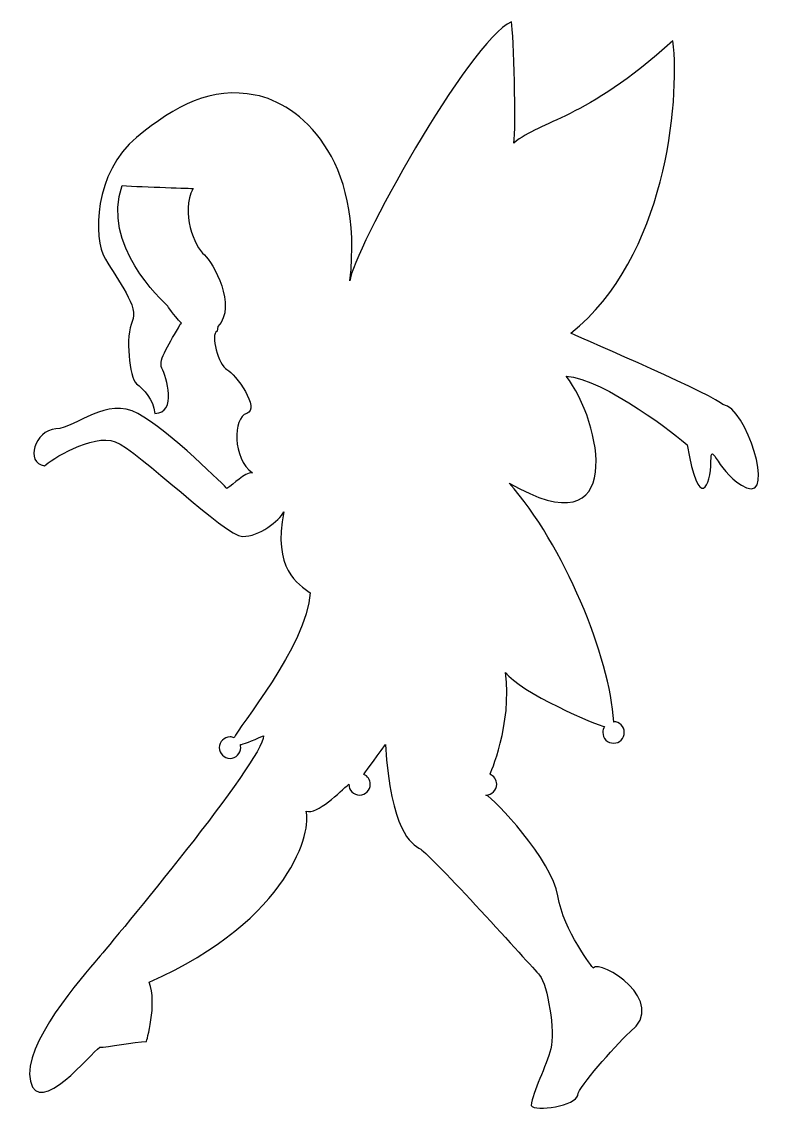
# Model space of a CAD drawing. Header units: centimetres. Extents: x -6.7 to 6.9, y -9.9 to 9.8.
import ezdxf

# ---------------------------------------------------------------- set-up
doc = ezdxf.new("R2010")
doc.units = ezdxf.units.CM
doc.header["$MEASUREMENT"] = 0
doc.layers.add('Camada 1', color=7, linetype='Continuous')

msp = doc.modelspace()

# ---------------------------------------------------------------- linework, layer by layer
at = {"layer": 'Camada 1'}
msp.add_open_spline([(-3.16705, 4.28662), (-2.815, 4.65751), (-3.25703, 5.44166), (-3.41158, 5.57411), (-3.41158, 5.57411), (-3.58959, 5.7267), (-3.84391, 6.33704), (-3.61502, 6.76937), (-3.61502, 6.76937), (-3.61502, 6.76937), (-4.5051, 6.7948), (-4.88658, 6.82025), (-4.88658, 6.82025), (-5.26803, 5.75213), (-4.17451, 4.76036), (-4.0728, 4.6586), (-4.0728, 4.6586), (-4.0728, 4.6586), (-3.96556, 4.49339), (-3.82197, 4.34914), (-3.82197, 4.34914), (-3.82197, 4.34914), (-3.84393, 4.328), (-3.84393, 4.328), (-3.84393, 4.328), (-4.02197, 3.99738), (-4.25081, 3.69221), (-4.17455, 3.53962), (-4.17455, 3.53962), (-4.09824, 3.38703), (-3.89481, 2.72584), (-4.30171, 2.72584), (-4.30171, 2.72584), (-4.32711, 2.98016), (-4.50515, 3.15817), (-4.63231, 3.2599), (-4.63231, 3.2599), (-4.7595, 3.36163), (-4.83575, 4.12456), (-4.70862, 4.37888), (-4.70862, 4.37888), (-4.58146, 4.63317), (-4.96294, 5.11638), (-5.19183, 5.49786), (-5.19183, 5.49786), (-5.42069, 5.87931), (-5.3909, 7.06181), (-4.63234, 7.68493), (-4.63234, 7.68493), (-3.92029, 8.26982), (-3.28453, 8.60044), (-2.49615, 8.44786), (-2.49615, 8.44786), (-1.7078, 8.29527), (-0.54075, 7.33259), (-0.79369, 5.10554), (-0.79369, 5.10554), (-0.75087, 5.61808), (1.34203, 9.41959), (2.11091, 9.76133), (2.11091, 9.76133), (2.15361, 9.54773), (2.19634, 7.83921), (2.15361, 7.58294), (2.15361, 7.58294), (2.66619, 8.01008), (3.39239, 7.96733), (5.01548, 9.41962), (5.01548, 9.41962), (5.14362, 8.30903), (4.88734, 5.53265), (3.17882, 4.16579), (3.17882, 4.16579), (3.47783, 4.03765), (5.82711, 3.01252), (5.9125, 2.88436), (5.9125, 2.88436), (6.33959, 2.84163), (6.85209, 1.17576), (6.33959, 1.38936), (6.33959, 1.38936), (5.82712, 1.60293), (5.69893, 2.2864), (5.69893, 1.85923), (5.69893, 1.85923), (5.69893, 1.43209), (5.48538, 0.91954), (5.27179, 2.15824), (5.27179, 2.15824), (5.1436, 2.2864), (3.77679, 3.35426), (3.09337, 3.39697), (3.09337, 3.39697), (3.73411, 2.58536), (4.20388, 0.23607), (2.06819, 1.4748), (2.06819, 1.4748), (3.05016, 0.37503), (3.88749, -1.66379), (3.94948, -2.81507), (3.94948, -2.81507), (3.94948, -2.81507), (3.94731, -2.81509), (3.94731, -2.81509), (3.94731, -2.81509), (4.05399, -2.81509), (4.14043, -2.90153), (4.14043, -3.00821), (4.14043, -3.00821), (4.14043, -3.11489), (4.05399, -3.20133), (3.94731, -3.20133), (3.94731, -3.20133), (3.8406, -3.20133), (3.75419, -3.11489), (3.75419, -3.00821), (3.75419, -3.00821), (3.75419, -2.96945), (3.76559, -2.93339), (3.78531, -2.9032), (3.78531, -2.9032), (3.68604, -2.89457), (2.24303, -2.28093), (2.00443, -1.92879), (2.00443, -1.92879), (2.12939, -2.87192), (1.72408, -3.76061), (1.72408, -3.76061), (1.72408, -3.76061), (1.79512, -3.78911), (1.84526, -3.85866), (1.84526, -3.93989), (1.84526, -3.93989), (1.84526, -4.04657), (1.75882, -4.13301), (1.65214, -4.13301), (1.65214, -4.13301), (1.80176, -4.1913), (2.84443, -5.3103), (2.94614, -5.94604), (2.94614, -5.94604), (3.04787, -6.58181), (3.58191, -7.24305), (3.58191, -7.24305), (3.58191, -7.24305), (3.7091, -7.06501), (4.95515, -7.85339), (4.2431, -8.38743), (4.2431, -8.38743), (3.93793, -8.6926), (3.32756, -9.35379), (3.30216, -9.53181), (3.30216, -9.53181), (3.27673, -9.70985), (2.53923, -9.83698), (2.4629, -9.70985), (2.4629, -9.70985), (2.48835, -9.48099), (2.74264, -8.9978), (2.81895, -8.69263), (2.81895, -8.69263), (2.89523, -8.38746), (2.76807, -7.54825), (2.61551, -7.37024), (2.61551, -7.37024), (2.4629, -7.1922), (0.6573, -5.20859), (0.47934, -5.10686), (0.47934, -5.10686), (0.3013, -5.00515), (-0.05472, -4.77626), (-0.15667, -3.22488), (-0.15667, -3.22488), (-0.36479, -3.51444), (-0.54518, -3.7619), (-0.54518, -3.7619), (-0.54518, -3.7619), (-0.47583, -3.79122), (-0.42718, -3.85985), (-0.42718, -3.93994), (-0.42718, -3.93994), (-0.42718, -4.04662), (-0.51359, -4.13306), (-0.62027, -4.13306), (-0.62027, -4.13306), (-0.72698, -4.13306), (-0.81339, -4.04662), (-0.81339, -3.93994), (-0.81339, -3.93994), (-0.97026, -4.06421), (-1.37716, -4.49652), (-1.5806, -4.42024), (-1.5806, -4.42024), (-1.47887, -4.75086), (-1.83489, -6.35302), (-4.40341, -7.4974), (-4.40341, -7.4974), (-4.25082, -7.87885), (-4.45429, -8.5655), (-4.45429, -8.5655), (-4.45429, -8.5655), (-4.65773, -8.5655), (-5.16636, -8.66723), (-5.2935, -8.66723), (-5.2935, -8.66723), (-5.44609, -8.76894), (-6.38702, -9.93876), (-6.53961, -9.27754), (-6.53961, -9.27754), (-6.6922, -8.61632), (-5.59867, -7.39566), (-5.31893, -7.06507), (-5.31893, -7.06507), (-5.03919, -6.73445), (-2.35075, -3.51764), (-2.34713, -3.06616), (-2.34713, -3.06616), (-2.55832, -3.1621), (-2.72334, -3.22896), (-2.76425, -3.22597), (-2.76425, -3.22597), (-2.75914, -3.24338), (-2.75637, -3.26182), (-2.75637, -3.2809), (-2.75637, -3.2809), (-2.75637, -3.38758), (-2.84278, -3.47402), (-2.94949, -3.47402), (-2.94949, -3.47402), (-3.05617, -3.47402), (-3.14261, -3.38758), (-3.14261, -3.2809), (-3.14261, -3.2809), (-3.14261, -3.17422), (-3.05617, -3.08778), (-2.94949, -3.08778), (-2.94949, -3.08778), (-2.92282, -3.08778), (-2.89745, -3.09315), (-2.87435, -3.10286), (-2.87435, -3.10286), (-2.82453, -2.94009), (-1.56339, -1.45128), (-1.50656, -0.49679), (-1.50656, -0.49679), (-1.72243, -0.3491), (-2.18823, -0.06499), (-1.98374, 0.95757), (-1.98374, 0.95757), (-2.0638, 0.79313), (-2.41983, 0.51336), (-2.725, 0.51336), (-2.725, 0.51336), (-3.03017, 0.51336), (-4.6069, 2.06464), (-5.01378, 2.21722), (-5.01378, 2.21722), (-5.42068, 2.36981), (-6.18358, 1.88662), (-6.28534, 1.78489), (-6.28534, 1.78489), (-6.64136, 1.83574), (-6.46335, 2.42066), (-6.0819, 2.44608), (-6.0819, 2.44608), (-5.70045, 2.47151), (-5.16639, 3.03099), (-4.6069, 2.72582), (-4.6069, 2.72582), (-4.04741, 2.42065), (-3.00474, 1.37801), (-3.00474, 1.37801), (-3.00474, 1.37801), (-2.87758, 1.45429), (-2.6996, 1.65775), (-2.54701, 1.65775), (-2.54701, 1.65775), (-2.90303, 1.91204), (-2.90303, 2.64954), (-2.64872, 2.72585), (-2.64872, 2.72585), (-2.39443, 2.80216), (-2.85216, 3.43792), (-3.00474, 3.5142), (-3.00474, 3.5142), (-3.15733, 3.59051), (-3.30991, 4.14999), (-3.18278, 4.20085), (-3.18278, 4.20085), (-3.18278, 4.20085), (-3.16705, 4.28662), (-3.16705, 4.28662)], degree=3, knots=[0, 0, 0, 0, 0.01351351, 0.01351351, 0.01351351, 0.01351351, 0.02702703, 0.02702703, 0.02702703, 0.02702703, 0.04054054, 0.04054054, 0.04054054, 0.04054054, 0.05405405, 0.05405405, 0.05405405, 0.05405405, 0.06756757, 0.06756757, 0.06756757, 0.06756757, 0.08108108, 0.08108108, 0.08108108, 0.08108108, 0.09459459, 0.09459459, 0.09459459, 0.09459459, 0.10810811, 0.10810811, 0.10810811, 0.10810811, 0.12162162, 0.12162162, 0.12162162, 0.12162162, 0.13513514, 0.13513514, 0.13513514, 0.13513514, 0.14864865, 0.14864865, 0.14864865, 0.14864865, 0.16216216, 0.16216216, 0.16216216, 0.16216216, 0.17567568, 0.17567568, 0.17567568, 0.17567568, 0.18918919, 0.18918919, 0.18918919, 0.18918919, 0.2027027, 0.2027027, 0.2027027, 0.2027027, 0.21621622, 0.21621622, 0.21621622, 0.21621622, 0.22972973, 0.22972973, 0.22972973, 0.22972973, 0.24324324, 0.24324324, 0.24324324, 0.24324324, 0.25675676, 0.25675676, 0.25675676, 0.25675676, 0.27027027, 0.27027027, 0.27027027, 0.27027027, 0.28378378, 0.28378378, 0.28378378, 0.28378378, 0.2972973, 0.2972973, 0.2972973, 0.2972973, 0.31081081, 0.31081081, 0.31081081, 0.31081081, 0.32432432, 0.32432432, 0.32432432, 0.32432432, 0.33783784, 0.33783784, 0.33783784, 0.33783784, 0.35135135, 0.35135135, 0.35135135, 0.35135135, 0.36486486, 0.36486486, 0.36486486, 0.36486486, 0.37837838, 0.37837838, 0.37837838, 0.37837838, 0.39189189, 0.39189189, 0.39189189, 0.39189189, 0.40540541, 0.40540541, 0.40540541, 0.40540541, 0.41891892, 0.41891892, 0.41891892, 0.41891892, 0.43243243, 0.43243243, 0.43243243, 0.43243243, 0.44594595, 0.44594595, 0.44594595, 0.44594595, 0.45945946, 0.45945946, 0.45945946, 0.45945946, 0.47297297, 0.47297297, 0.47297297, 0.47297297, 0.48648649, 0.48648649, 0.48648649, 0.48648649, 0.5, 0.5, 0.5, 0.5, 0.51351351, 0.51351351, 0.51351351, 0.51351351, 0.52702703, 0.52702703, 0.52702703, 0.52702703, 0.54054054, 0.54054054, 0.54054054, 0.54054054, 0.55405405, 0.55405405, 0.55405405, 0.55405405, 0.56756757, 0.56756757, 0.56756757, 0.56756757, 0.58108108, 0.58108108, 0.58108108, 0.58108108, 0.59459459, 0.59459459, 0.59459459, 0.59459459, 0.60810811, 0.60810811, 0.60810811, 0.60810811, 0.62162162, 0.62162162, 0.62162162, 0.62162162, 0.63513514, 0.63513514, 0.63513514, 0.63513514, 0.64864865, 0.64864865, 0.64864865, 0.64864865, 0.66216216, 0.66216216, 0.66216216, 0.66216216, 0.67567568, 0.67567568, 0.67567568, 0.67567568, 0.68918919, 0.68918919, 0.68918919, 0.68918919, 0.7027027, 0.7027027, 0.7027027, 0.7027027, 0.71621622, 0.71621622, 0.71621622, 0.71621622, 0.72972973, 0.72972973, 0.72972973, 0.72972973, 0.74324324, 0.74324324, 0.74324324, 0.74324324, 0.75675676, 0.75675676, 0.75675676, 0.75675676, 0.77027027, 0.77027027, 0.77027027, 0.77027027, 0.78378378, 0.78378378, 0.78378378, 0.78378378, 0.7972973, 0.7972973, 0.7972973, 0.7972973, 0.81081081, 0.81081081, 0.81081081, 0.81081081, 0.82432432, 0.82432432, 0.82432432, 0.82432432, 0.83783784, 0.83783784, 0.83783784, 0.83783784, 0.85135135, 0.85135135, 0.85135135, 0.85135135, 0.86486486, 0.86486486, 0.86486486, 0.86486486, 0.87837838, 0.87837838, 0.87837838, 0.87837838, 0.89189189, 0.89189189, 0.89189189, 0.89189189, 0.90540541, 0.90540541, 0.90540541, 0.90540541, 0.91891892, 0.91891892, 0.91891892, 0.91891892, 0.93243243, 0.93243243, 0.93243243, 0.93243243, 0.94594595, 0.94594595, 0.94594595, 0.94594595, 0.95945946, 0.95945946, 0.95945946, 0.95945946, 0.97297297, 0.97297297, 0.97297297, 0.97297297, 1, 1, 1, 1], dxfattribs=at)

doc.saveas('drawing.dxf')
